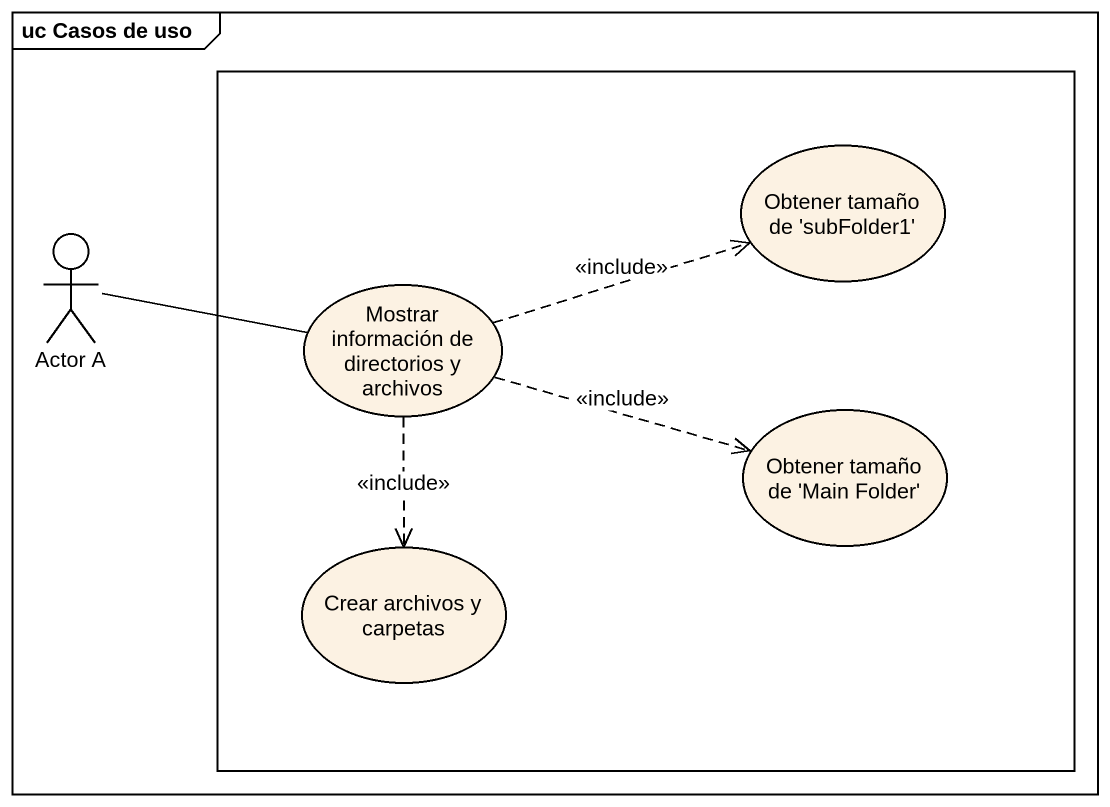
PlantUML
@startuml
mainframe uc Casos de uso
rectangle " " as rectangle1 {
  usecase "Obtener tamaño de 'subFolder1'" as Obtener_tamaño_de_subFolder1
  usecase "Mostrar información de directorios y archivos" as Mostrar_información_de
  usecase "Obtener tamaño de 'Main Folder'" as Obtener_tamaño_de_Main
  usecase "Crear archivos y carpetas" as Crear_archivos_y_carpetas
}
actor "Actor A" as Actor_A
Actor_A -right- Mostrar_información_de
Mostrar_información_de .right.> Obtener_tamaño_de_subFolder1 : <<include>>
Mostrar_información_de .right.> Obtener_tamaño_de_Main : <<include>>
Mostrar_información_de ..> Crear_archivos_y_carpetas : <<include>>
@enduml
